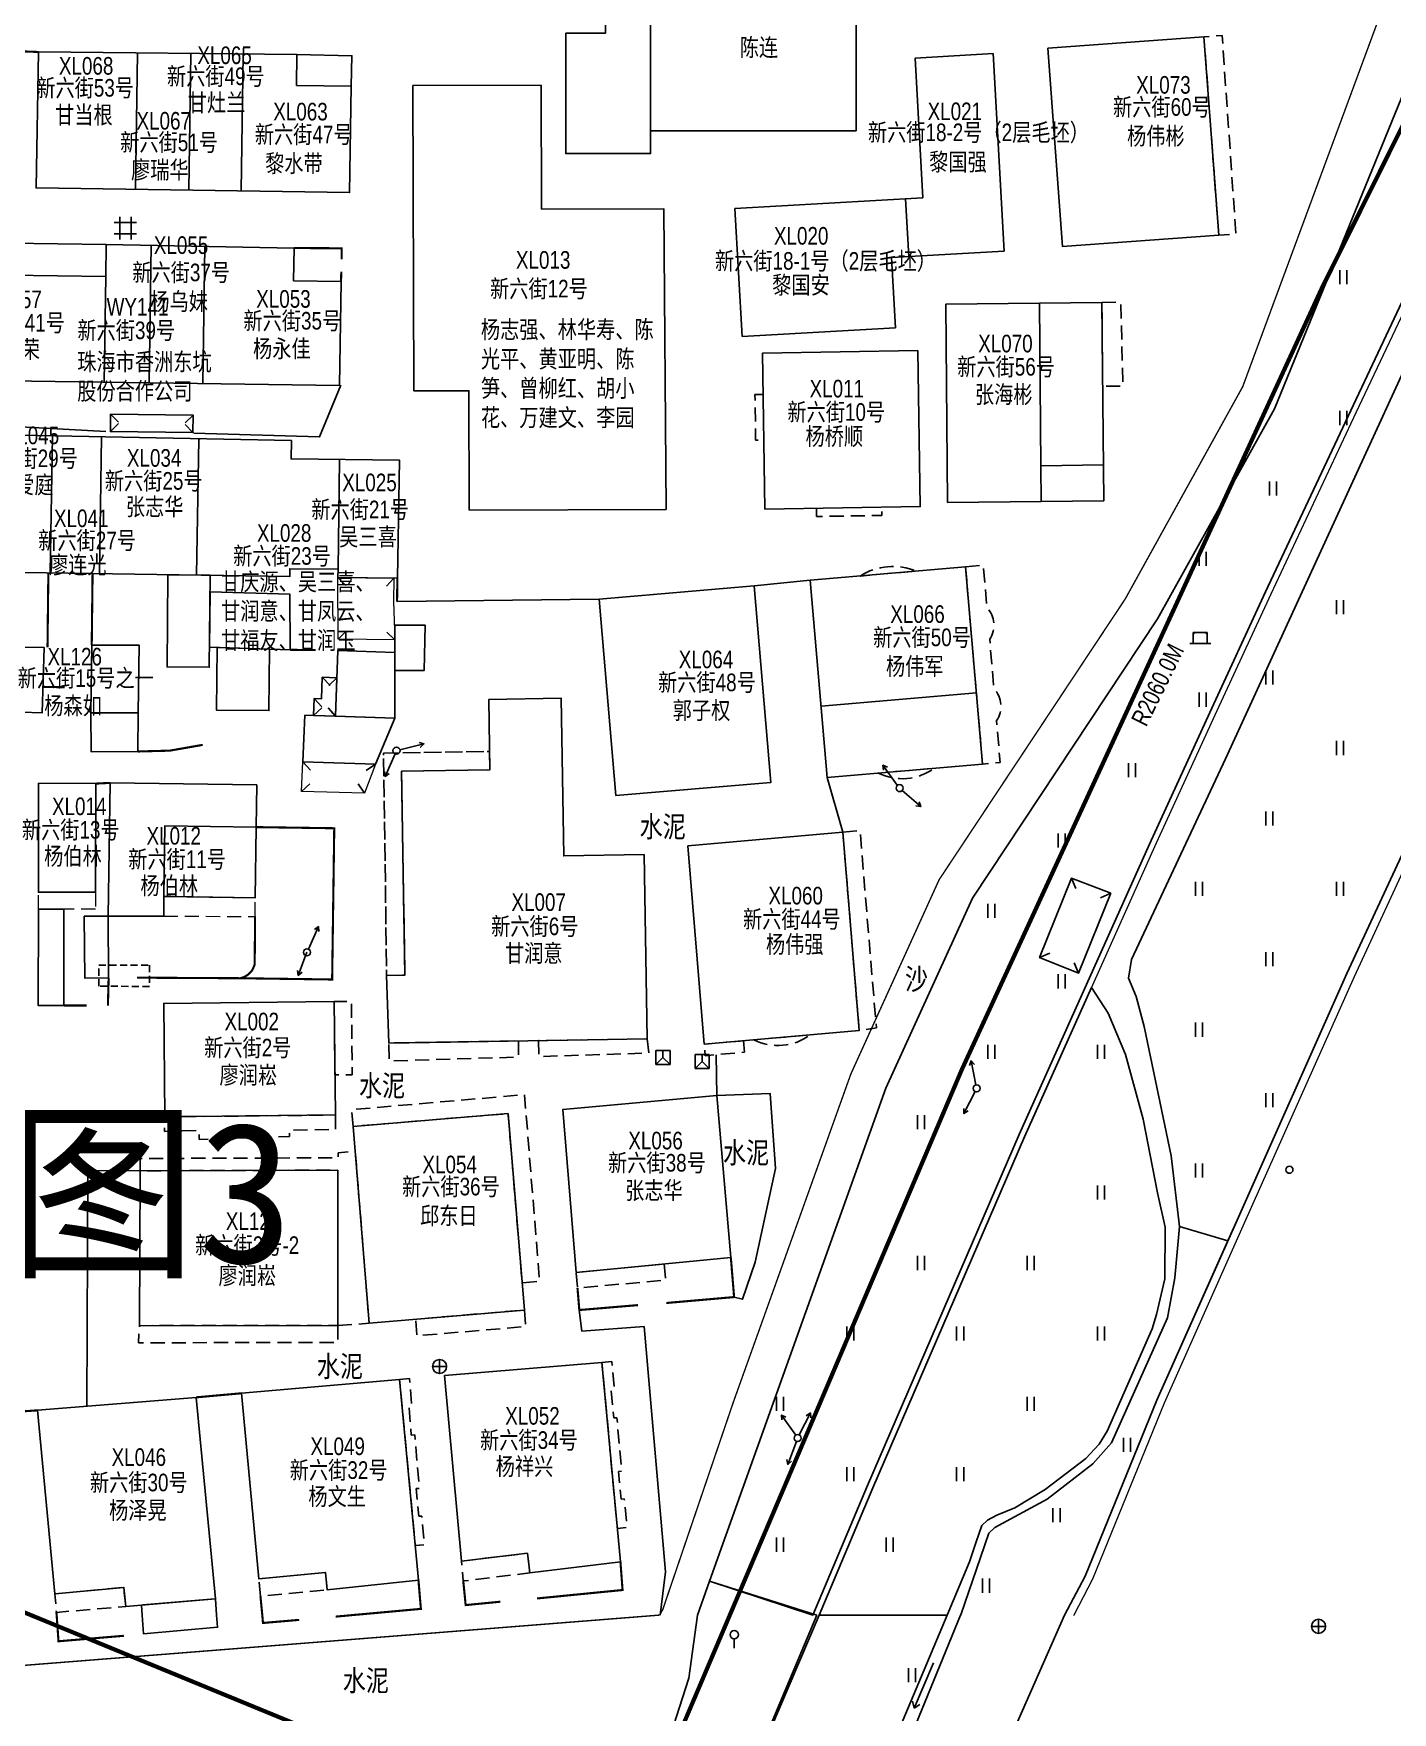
# Model space of a CAD drawing. Extents: x 396500 to 398250, y 1005980 to 1008200.
# Drawn here: x 396803.5 to 396899.9, y 1006593.1 to 1006712.3 of the extents above; entities that cross this region are included whole.
import ezdxf
from ezdxf.enums import TextEntityAlignment as Align

# ---------------------------------------------------------------- set-up
doc = ezdxf.new("R2010")
doc.units = 0
doc.header["$LTSCALE"] = 0.5
for name, pattern in [('X3', [5, 4, -1]), ('X32', [1.5, 1, -0.5]), ('X39', [3, 2.5, -0.5]), ('X5', [3, 2, -1])]:
    doc.linetypes.add(name, pattern=pattern)
doc.layers.get('0').update_dxf_attribs({"linetype": 'CONTINUOUS'})
doc.layers.add('ASSIST', color=7, linetype='CONTINUOUS', plot=False)
for name, color, linetype in [('DLDW', 11, 'CONTINUOUS'), ('DLSS', 4, 'CONTINUOUS'), ('DMTZ', 3, 'CONTINUOUS'), ('GXYZ', 2, 'CONTINUOUS'), ('JMD', 6, 'CONTINUOUS'), ('SXSS', 5, 'CONTINUOUS'), ('ZBTZ', 3, 'CONTINUOUS'), ('权属人', 160, 'CONTINUOUS'), ('用地红线', 1, 'CONTINUOUS'), ('编号', 90, 'CONTINUOUS'), ('门牌号', 1, 'CONTINUOUS')]:
    doc.layers.add(name, color=color, linetype=linetype)
doc.layers.add('绘图层', color=6, linetype='CONTINUOUS', lineweight=5)
doc.styles.add('粗等线体', font='simhei.ttf')
doc.styles.add('细等线体', font='长等线体_0.TTF', dxfattribs={"width": 0.8})
doc.linetypes.add('10422', pattern='A,2,[150,AAA.SHX,S=1,R=0,X=0,Y=1],2,[177,AAA.SHX,S=1,R=0,X=0,Y=0.8],1e-09', length=4)
doc.linetypes.add('1161', pattern='A,0,[149,AAA.SHX,S=0.15,R=0,X=0,Y=0],-1.6', length=1.6)
doc.linetypes.add('443', pattern='A,5,[169,AAA.SHX,S=0.83,R=0,X=0,Y=0],5', length=10)
doc.linetypes.add('833', pattern='A,2,[150,AAA.SHX,S=0.8,R=0,X=0,Y=0.8],2,[150,AAA.SHX,S=2,R=0,X=0,Y=2],1e-11', length=4)

# ---------------------------------------------------------------- blocks, each defined once
blk = doc.blocks.new('gc043')
for p, q in [((-1, 0), (1, 0)), ((0, -1), (0, 1))]:
    blk.add_line(p, q)
blk.add_circle((0, 0), 1)
blk = doc.blocks.new('gc086')
for p, q in [((0, 0), (7, 0)), ((7, 0), (6.18, 0.57)), ((7, 0), (6.18, -0.57))]:
    blk.add_line(p, q)
blk = doc.blocks.new('gc325')
blk.add_line((0, 0), (0, 1.3))
blk.add_circle((0, 1.9), 0.6)
blk = doc.blocks.new('gc121')
for p, q in [((-0.5, -1), (-0.5, 1)), ((0.5, -1), (0.5, 1))]:
    blk.add_line(p, q)
blk = doc.blocks.new('gc022')
for p, q in [((-1.5, 0), (1.5, 0)), ((-1, 0), (-1, 1.6)), ((-1, 1.6), (1, 1.6)), ((-1, 1.6), (-0.8, 1.4)), ((1, 1.6), (0.8, 1.4)), ((1, 1.6), (1, 0))]:
    blk.add_line(p, q)
blk = doc.blocks.new('gc013b')
at = {"linetype": 'Continuous'}
blk.add_line((0.5, 0), (4, 0), dxfattribs=at)
at = {"linetype": 'Continuous', "flags": 128}
blk.add_lwpolyline([(3.39, 0.35), (4, 0), (3.39, -0.35)], dxfattribs=at)
blk = doc.blocks.new('gc146')
for points in [[(1.6, 0.82), (-1.6, 0.82)], [(-0.8, -1.58), (-0.8, 1.62)], [(0.8, 1.62), (0.8, -1.58)], [(-1.6, -0.78), (1.6, -0.78)]]:
    blk.add_lwpolyline(points)
blk = doc.blocks.new('gc170')
at = {"linetype": 'Continuous'}
blk.add_circle((0, 0), 0.5, dxfattribs=at)
blk = doc.blocks.new('gc049')
for p, q in [((-1, 1), (-1, -1)), ((1, 1), (-1, 1)), ((-1, -1), (0, 0)), ((0, 0), (0, 1)), ((0, 0), (1, -1)), ((1, -1), (1, 1)), ((-1, -1), (1, -1))]:
    blk.add_line(p, q)

msp = doc.modelspace()

# ---------------------------------------------------------------- linework, layer by layer
at = {"layer": 'ASSIST', "linetype": 'Continuous', "flags": 128}
for points in [[(396916.35, 1006730.15), (396910.69, 1006732.79), (396909.6, 1006729.83), (396891.57, 1006685.66), (396883.27, 1006670.75), (396870.12, 1006650.91), (396863.98, 1006637.41), (396851.46, 1006602.41), (396858.8, 1006600), (396862.67, 1006609.21), (396873.43, 1006634.13), (396882.69, 1006654.73), (396886.97, 1006664.08), (396890.93, 1006672.66), (396896.98, 1006685.54), (396902.77, 1006697.79), (396908.37, 1006709.28), (396917.35, 1006727.15), (396918.28, 1006728.96)], [(396868.33, 1006600), (396869.92, 1006603.79), (396870.38, 1006605.21), (396870.78, 1006606.35), (396871.18, 1006606.73), (396871.86, 1006607.1), (396873.13, 1006607.62), (396875.29, 1006608.91), (396878.17, 1006611.11), (396879.11, 1006612.14), (396879.69, 1006613.07), (396882.88, 1006620.33), (396883.19, 1006621.34), (396883.79, 1006623.88), (396883.8, 1006627.55), (396883.27, 1006629.98), (396882.25, 1006635.22), (396880.98, 1006639.81), (396879.77, 1006642.75), (396878.58, 1006644.57), (396873.81, 1006633.97), (396863.05, 1006609.04), (396859.25, 1006600)], [(396810.83, 1006471.77), (396812.52, 1006479.08), (396819.07, 1006497.63), (396828.37, 1006523.16), (396829.34, 1006525.74), (396829.72, 1006526.75), (396840.1, 1006553.9), (396844.96, 1006566.08), (396847.57, 1006572.63), (396859.25, 1006600), (396868.33, 1006600), (396813.95, 1006470.73)]]:
    msp.add_lwpolyline(points, close=True, dxfattribs=at)
for points in [[(396869.28, 1006600), (396869.29, 1006600.02), (396870.7, 1006604.08), (396871.29, 1006605.82), (396871.71, 1006606.23), (396875.44, 1006608.24), (396878.68, 1006610.73), (396879.99, 1006612.23), (396883.98, 1006621.11), (396884.49, 1006623.95), (396884.83, 1006627.6), (396888.25, 1006626.57), (396883.21, 1006615.26), (396878.12, 1006602.76), (396876.65, 1006600)], [(396876.65, 1006600), (396868.23, 1006580.87), (396857.66, 1006554.53), (396842.11, 1006514.18), (396834.09, 1006492.06), (396827.77, 1006473.95), (396824.92, 1006467.09), (396816.09, 1006470.02), (396869.28, 1006600)], [(396859.25, 1006600), (396868.33, 1006600)], [(396859.25, 1006600), (396868.33, 1006600)]]:
    msp.add_lwpolyline(points, dxfattribs=at)
at = {"layer": 'ASSIST', "linetype": '1161', "flags": 128}
for points in [[(396859.07, 1006600), (396851.46, 1006602.41), (396850.6, 1006600)], [(396850.6, 1006600), (396849.99, 1006595.52), (396847.38, 1006587.43), (396843.57, 1006579.12), (396839.85, 1006568.28), (396823.62, 1006527.05), (396813.21, 1006501.31), (396819.08, 1006497.66), (396828.37, 1006523.16), (396827.63, 1006523.44), (396828.59, 1006526.01), (396828.98, 1006527.01), (396829.72, 1006526.75), (396840.1, 1006553.9), (396844.96, 1006566.08), (396847.57, 1006572.63), (396859.07, 1006600)]]:
    msp.add_lwpolyline(points, dxfattribs=at)
at = {"layer": 'DLSS', "linetype": 'Continuous', "const_width": 0.1, "flags": 128}
msp.add_lwpolyline([(396945.69, 1006799.95), (396939.23, 1006788.75), (396935.53, 1006780.27), (396928.07, 1006766.05), (396916.14, 1006747.66), (396909.6, 1006729.83), (396891.57, 1006685.66), (396883.27, 1006670.75), (396870.12, 1006650.91), (396863.98, 1006637.41), (396850.6, 1006600)], dxfattribs=at)
at = {"layer": 'DLSS', "linetype": 'X3', "const_width": 0.1, "flags": 128}
for points in [[(396915.98, 1006788.9), (396928.71, 1006791.15), (396932.28, 1006790.84), (396934.53, 1006789.49), (396934.83, 1006788.85), (396934.32, 1006786.92), (396933.58, 1006784.09), (396931.82, 1006779.7), (396912.36, 1006749.55), (396889.31, 1006687.22), (396880.97, 1006672.15), (396867.76, 1006652.22), (396861.49, 1006638.42), (396853.16, 1006615.16), (396848.14, 1006600.41), (396847.92, 1006600)], [(396847.92, 1006600), (396795.09, 1006595.82)]]:
    msp.add_lwpolyline(points, dxfattribs=at)
at = {"layer": 'DLSS', "linetype": 'Continuous', "const_width": 0.1, "elevation": 12.69, "flags": 128}
msp.add_lwpolyline([(396805.78, 1006472.77, -0.157117), (396806.18, 1006480.87), (396813.65, 1006503.28), (396843.57, 1006579.12), (396847.38, 1006587.43), (396849.99, 1006595.52), (396850.6, 1006600)], format="xyb", dxfattribs=at)
at = {"layer": 'DMTZ', "linetype": '10422', "lineweight": 0}
for points in [[(396956.03, 1006800), (396954.21, 1006796.32), (396942.29, 1006774.1), (396940.17, 1006770.26), (396931.43, 1006753.65), (396925.31, 1006741.34), (396917.72, 1006726.96), (396908.74, 1006709.09), (396903.14, 1006697.61), (396897.35, 1006685.36), (396891.31, 1006672.48), (396887.34, 1006663.9), (396883.06, 1006654.56), (396873.81, 1006633.97), (396863.05, 1006609.04), (396859.25, 1006600)], [(396973.61, 1006797.31), (396973.37, 1006796.08), (396968.11, 1006786.7), (396961.31, 1006774.06), (396954.46, 1006761.34), (396947.99, 1006749.01), (396941.6, 1006736.78), (396936.08, 1006726.05), (396930.31, 1006714.45), (396922.01, 1006697.88), (396915, 1006683.52), (396915.59, 1006683.23), (396913.52, 1006678.76), (396913.26, 1006678.87), (396912.91, 1006679), (396907.82, 1006668.24), (396901.56, 1006654.7), (396897.22, 1006645.32), (396889.42, 1006627.82), (396883.73, 1006615.05), (396878.65, 1006602.55), (396877.31, 1006600)], [(396859.25, 1006600), (396847.57, 1006572.63), (396840.1, 1006553.9), (396829.72, 1006526.75), (396828.98, 1006527.01), (396828.59, 1006526.01)], [(396876.63, 1006599.95), (396876.65, 1006600)], [(396876.63, 1006599.95), (396876.65, 1006600)], [(396877.31, 1006600), (396877.29, 1006599.95)], [(396877.31, 1006600), (396877.29, 1006599.95)]]:
    msp.add_lwpolyline(points, dxfattribs=at)
at = {"layer": 'DMTZ', "linetype": '10422'}
for points in [[(396876.65, 1006600), (396878.12, 1006602.76), (396883.21, 1006615.26), (396888.91, 1006628.05), (396896.71, 1006645.55), (396901.05, 1006654.93), (396907.31, 1006668.48), (396912.62, 1006679.71), (396913.47, 1006679.39), (396914.18, 1006680.83)], [(396824.92, 1006467.09), (396827.77, 1006473.95), (396834.09, 1006492.06), (396842.11, 1006514.18), (396857.66, 1006554.53), (396868.23, 1006580.87), (396876.65, 1006600)]]:
    msp.add_lwpolyline(points, dxfattribs=at)
at = {"layer": 'JMD', "linetype": 'Continuous'}
for p, q in [((396810.84, 1006710.92), (396810.7, 1006701.23)), ((396810.84, 1006710.92), (396810.84, 1006710.92)), ((396814.62, 1006710.88), (396814.48, 1006701.18)), ((396814.62, 1006710.88), (396814.62, 1006710.88)), ((396818.35, 1006710.82), (396818.21, 1006701.13)), ((396818.32, 1006710.84), (396818.35, 1006710.82)), ((396871.59, 1006710.88), (396866.05, 1006710.56)), ((396872.38, 1006696.85), (396871.59, 1006710.88)), ((396866.05, 1006710.56), (396866.61, 1006700.63)), ((396866.61, 1006700.63), (396853.26, 1006699.88)), ((396865.61, 1006696.47), (396865.38, 1006700.56)), ((396853.26, 1006699.88), (396853.77, 1006690.79)), ((396811.8, 1006697.27), (396811.66, 1006687.5)), ((396815.62, 1006697.19), (396815.48, 1006687.45)), ((396864.38, 1006696.4), (396872.38, 1006696.85)), ((396864.66, 1006691.41), (396864.38, 1006696.4)), ((396808.58, 1006695.05), (396808.48, 1006687.55)), ((396853.77, 1006690.79), (396864.66, 1006691.41)), ((396808.92, 1006685.28), (396809.49, 1006684.71)), ((396808.92, 1006684.04), (396809.49, 1006684.6)), ((396814.79, 1006685.21), (396814.22, 1006684.65)), ((396814.78, 1006683.97), (396814.22, 1006684.54)), ((396804.8, 1006683.73), (396804.65, 1006674)), ((396804.78, 1006683.73), (396804.8, 1006683.73)), ((396808.28, 1006683.66), (396808.13, 1006673.94)), ((396808.27, 1006683.67), (396808.28, 1006683.66)), ((396815.19, 1006683.5), (396815.04, 1006673.84)), ((396815.26, 1006683.53), (396815.19, 1006683.5)), ((396825.08, 1006674.26), (396825.18, 1006682.06)), ((396825.07, 1006673.68), (396825.63, 1006673.11)), ((396829.04, 1006673.63), (396828.51, 1006673.06)), ((396825.08, 1006669.29), (396825.64, 1006669.85)), ((396829.11, 1006669.24), (396828.55, 1006669.8)), ((396823.96, 1006666.59), (396824.51, 1006666.01)), ((396825, 1006666.56), (396824.42, 1006666.01)), ((396823.34, 1006663.88), (396823.93, 1006664.43)), ((396823.38, 1006665.08), (396823.93, 1006664.5)), ((396824.91, 1006663.83), (396824.37, 1006664.41)), ((396822.57, 1006660.58), (396823.12, 1006660)), ((396827.74, 1006660.43), (396827.08, 1006659.98)), ((396822.49, 1006658.48), (396823.07, 1006659.03)), ((396826.95, 1006658.36), (396826.51, 1006659.02)), ((396877.15, 1006652.32), (396877.47, 1006651.59)), ((396879.95, 1006651.26), (396879.21, 1006650.94)), ((396874.89, 1006646.69), (396875.62, 1006647.01)), ((396877.66, 1006645.58), (396877.35, 1006646.31))]:
    msp.add_line(p, q, dxfattribs=at)
at = {"layer": 'JMD', "linetype": 'Continuous', "flags": 128}
for points, elevation in [([(396861.87, 1006705.4), (396861.87, 1006718.43), (396847.27, 1006718.43), (396847.27, 1006713.83), (396844.06, 1006713.83), (396844.06, 1006712.32), (396841.25, 1006712.32), (396841.25, 1006703.78), (396847.27, 1006703.78), (396847.27, 1006705.4)], 15.57), ([(396875.47, 1006711.25), (396886.56, 1006712.07), (396887.61, 1006697.98), (396876.52, 1006697.17)], 15.57), ([(396848.38, 1006678.51), (396834.4, 1006678.46), (396834.37, 1006686.93), (396830.47, 1006686.92), (396830.4, 1006708.6), (396839.5, 1006708.63), (396839.53, 1006699.83), (396848.2, 1006699.86)], 31.26), ([(396879.31, 1006693.2), (396879.44, 1006679.12), (396868.36, 1006679), (396868.23, 1006693.08)], 15.57), ([(396858.61, 1006673.48), (396869.63, 1006674.43), (396870.84, 1006660.43), (396859.81, 1006659.48)], 15.57), ([(396843.61, 1006672.14), (396854.62, 1006673.08), (396855.81, 1006659.13), (396844.81, 1006658.19)], 15.57), ([(396828.69, 1006640.62), (396847.02, 1006640.92), (396846.81, 1006654), (396841.11, 1006653.91), (396840.93, 1006665.1), (396835.78, 1006665.01), (396835.86, 1006660.02), (396829.59, 1006659.92), (396829.83, 1006645.44), (396828.53, 1006645.42)], 16.03), ([(396860.92, 1006655.59), (396862.08, 1006641.51), (396851.08, 1006640.54), (396849.92, 1006654.62)], 15.57), ([(396812.79, 1006635.38), (396824.89, 1006635.51), (396824.8, 1006643.57), (396812.7, 1006643.43)], 15.57), ([(396841.98, 1006624.33), (396841.04, 1006635.91), (396851.98, 1006636.9), (396852.97, 1006625.38)], 15.57), ([(396826.15, 1006634.7), (396837.15, 1006635.61), (396838.31, 1006621.66), (396827.29, 1006620.72)], 15.57), ([(396811.03, 1006631.55), (396810.98, 1006620.55), (396825.06, 1006620.56), (396825.06, 1006631.59)], 15.57), ([(396832.64, 1006617), (396843.81, 1006617.94), (396845.13, 1006603.78), (396838.69, 1006603), (396838.52, 1006604.39), (396833.84, 1006603.83)], 16.48), ([(396829.44, 1006616.73), (396818.23, 1006615.75), (396819.45, 1006602.58), (396824.2, 1006603.02), (396824.31, 1006601.79), (396830.79, 1006602.47)], 31.33), ([(396803.75, 1006614.54), (396804.97, 1006601.51), (396809.87, 1006601.96), (396810, 1006600.61), (396816.37, 1006601.15), (396815, 1006615.46)], 15.57)]:
    msp.add_lwpolyline(points, close=True, dxfattribs=dict(at, elevation=elevation))
for points, elevation in [([(396847.27, 1006713.83), (396847.27, 1006705.4)], 15.57), ([(396875.01, 1006679.04), (396874.98, 1006681.61), (396874.88, 1006693.12)], 15.57), ([(396874.98, 1006681.61), (396879.42, 1006681.68)], 15.57), ([(396859.38, 1006664.54), (396870.4, 1006665.49)], 15.57), ([(396811.17, 1006600), (396811.12, 1006600.7), (396816.37, 1006601.15), (396816.45, 1006600)], 15.57), ([(396811.21, 1006600.72), (396816.34, 1006601.15)], 17.89), ([(396816.45, 1006600), (396816.52, 1006599.13), (396811.27, 1006598.66), (396811.17, 1006600)], 15.57)]:
    msp.add_lwpolyline(points, dxfattribs=dict(at, elevation=elevation))
at = {"layer": 'JMD', "linetype": 'X5', "flags": 128}
for points, elevation in [([(396887.61, 1006697.98), (396886.56, 1006712.07), (396887.85, 1006712.16), (396888.83, 1006698.07)], 15.57), ([(396879.31, 1006693.2), (396880.65, 1006693.23), (396880.81, 1006687.27), (396879.37, 1006687.26)], 15.57), ([(396860.92, 1006655.59), (396862.14, 1006655.7), (396863.3, 1006641.7), (396862.08, 1006641.51)], 15.57), ([(396824.8, 1006643.57), (396824.86, 1006638.35), (396826.09, 1006638.36), (396826.03, 1006643.58)], 15.57), ([(396837.88, 1006640.77), (396837.89, 1006639.62), (396828.71, 1006639.34), (396828.69, 1006640.62)], 16.03), ([(396847.02, 1006640.92), (396847.14, 1006639.91), (396839.33, 1006639.66), (396839.32, 1006640.8)], 15.57), ([(396853.87, 1006640.78), (396853.94, 1006639.97), (396851.15, 1006639.72), (396851.08, 1006640.54)], 17.39), ([(396826.15, 1006634.7), (396826.05, 1006635.89), (396838.32, 1006636.95), (396839.39, 1006623.69), (396838.15, 1006623.59), (396837.15, 1006635.61)], 15.57), ([(396824.89, 1006635.51), (396824.91, 1006634.5), (396821.62, 1006634.42), (396821.63, 1006633.99), (396815.22, 1006633.77), (396815.2, 1006634.42), (396812.76, 1006634.34), (396812.79, 1006635.38)], 15.57), ([(396825.06, 1006620.56), (396827.29, 1006620.72), (396826.3, 1006632.93), (396825.08, 1006632.83), (396825.09, 1006632.47), (396811.03, 1006632.42), (396811.03, 1006631.55), (396825.06, 1006631.59)], 15.57), ([(396848.24, 1006624.93), (396848.35, 1006623.79), (396842.08, 1006623.22), (396841.98, 1006624.33)], 17.89), ([(396838.31, 1006621.66), (396838.41, 1006620.49), (396830.69, 1006619.83), (396830.59, 1006621.01)], 15.57), ([(396825.06, 1006620.56), (396825.06, 1006619.35), (396810.9, 1006619.34), (396810.98, 1006620.55)], 15.57), ([(396843.81, 1006617.94), (396844.52, 1006618), (396844.7, 1006615.94), (396844.48, 1006615.93), (396844.65, 1006614), (396844.88, 1006614.01), (396845.22, 1006610.21), (396845, 1006610.19), (396845.17, 1006608.23), (396845.4, 1006608.25), (396845.59, 1006606.22), (396844.91, 1006606.15)], 15.94), ([(396829.44, 1006616.73), (396830.16, 1006616.79), (396830.33, 1006614.73), (396830.12, 1006614.71), (396830.28, 1006612.78), (396830.52, 1006612.79), (396830.86, 1006609), (396830.63, 1006608.98), (396830.81, 1006607.02), (396831.03, 1006607.03), (396831.22, 1006605), (396830.56, 1006604.94)], 15.92), ([(396833.84, 1006603.83), (396838.52, 1006604.39), (396838.69, 1006603), (396833.97, 1006602.42)], 15.57), ([(396819.57, 1006601.33), (396819.45, 1006602.58), (396824.2, 1006603.02), (396824.31, 1006601.79)], 15.92), ([(396810, 1006600.61), (396809.87, 1006601.96), (396804.97, 1006601.51), (396805.08, 1006600.19)], 14.96)]:
    msp.add_lwpolyline(points, close=True, dxfattribs=dict(at, elevation=elevation))
at = {"layer": 'JMD', "color": 6, "linetype": '443', "const_width": 0.15, "flags": 128}
for points in [[(396803.81, 1006710.99), (396802.47, 1006711.04)], [(396825.34, 1006696.27), (396825.33, 1006697.05), (396821.96, 1006697.07)], [(396825.29, 1006694.7), (396825.31, 1006695.39)], [(396804.45, 1006668.71), (396804.51, 1006674)], [(396807.65, 1006673.95), (396807.59, 1006668.87)], [(396829.27, 1006671.96), (396829.29, 1006673.63)], [(396821.69, 1006668.54), (396823.49, 1006668.52)], [(396804.12, 1006665.91), (396805.66, 1006665.88)], [(396810.87, 1006661.32), (396813.13, 1006661.38), (396815.47, 1006661.79)], [(396808.89, 1006659.09), (396807.87, 1006659.04)], [(396818.15, 1006645.22), (396824.66, 1006645.13), (396824.81, 1006655.87), (396819.27, 1006655.95)], [(396808.74, 1006643.27), (396808.79, 1006645.24)], [(396805.61, 1006643.28), (396807.24, 1006643.28)]]:
    msp.add_lwpolyline(points, dxfattribs=at)
at = {"layer": 'JMD', "linetype": 'Continuous', "flags": 128}
for points in [[(396803.81, 1006710.99), (396803.64, 1006701.34), (396825.9, 1006701.01), (396826, 1006708.56), (396822.13, 1006708.62), (396822.16, 1006710.8)], [(396822.16, 1006710.8), (396822.13, 1006708.62), (396826, 1006708.56), (396826.06, 1006710.72)], [(396808.61, 1006697.33), (396808.58, 1006695.05), (396798.27, 1006695.18), (396798.25, 1006687.69), (396825.19, 1006687.31), (396825.29, 1006694.7), (396821.92, 1006694.75), (396821.96, 1006697.07)], [(396798.27, 1006695.18), (396808.58, 1006695.05), (396808.61, 1006697.33), (396798.3, 1006697.46)], [(396855.39, 1006678.52), (396866.42, 1006678.71), (396866.24, 1006689.79), (396855.21, 1006689.6)], [(396808.92, 1006685.28), (396808.92, 1006684.04), (396814.78, 1006683.97), (396814.79, 1006685.21)], [(396801.37, 1006683.8), (396801.21, 1006674.05), (396821.65, 1006673.74), (396821.65, 1006674.3), (396825.08, 1006674.26), (396825.07, 1006673.68), (396829.29, 1006673.63), (396829.45, 1006682), (396821.75, 1006682.1), (396821.77, 1006683.4)], [(396813, 1006673.87), (396816.01, 1006673.83), (396815.93, 1006667.3), (396812.94, 1006667.33)], [(396815.99, 1006672.66), (396815.95, 1006668.72), (396821.69, 1006668.54), (396821.66, 1006672.48)], [(396829.11, 1006670.29), (396831.27, 1006670.28), (396831.2, 1006667.08), (396829.11, 1006667.08)], [(396801.15, 1006668.75), (396801.1, 1006664.15), (396804.07, 1006664.06), (396804.21, 1006668.71)], [(396807.59, 1006668.87), (396807.52, 1006664.06), (396810.89, 1006664.06), (396810.96, 1006668.86)], [(396816.5, 1006668.7), (396816.44, 1006664.26), (396820.17, 1006664.22), (396820.22, 1006668.58)], [(396825.07, 1006668.49), (396824.91, 1006663.83), (396829.11, 1006663.69), (396829.11, 1006668.35)], [(396823.34, 1006663.88), (396823.38, 1006665.08), (396823.91, 1006665.06), (396823.96, 1006666.59), (396825, 1006666.56), (396824.91, 1006663.83)], [(396807.52, 1006664.06), (396807.55, 1006661.29), (396810.87, 1006661.32), (396810.89, 1006664.06)], [(396822.71, 1006663.9), (396822.57, 1006660.58), (396827.74, 1006660.43), (396829.11, 1006663.69)], [(396803.82, 1006659.06), (396803.8, 1006651.33), (396807.85, 1006651.32), (396807.87, 1006659.04)], [(396808.76, 1006649.63), (396812.7, 1006649.62), (396812.7, 1006651.03), (396819.2, 1006650.94), (396819.27, 1006655.95), (396819.31, 1006658.95), (396808.89, 1006659.09)], [(396803.8, 1006650.13), (396805.62, 1006650.13), (396805.61, 1006643.28), (396803.78, 1006643.29)], [(396808.76, 1006649.63), (396807.06, 1006649.62), (396807.09, 1006645.23), (396808.79, 1006645.24)]]:
    msp.add_lwpolyline(points, close=True, dxfattribs=at)
at = {"layer": 'JMD', "linetype": 'X5', "flags": 128}
for points in [[(396855.26, 1006686.68), (396854.68, 1006686.67), (396854.73, 1006683.42), (396855.31, 1006683.43)], [(396859.05, 1006678.59), (396859.06, 1006678.01), (396863.69, 1006678.08), (396863.68, 1006678.66)]]:
    msp.add_lwpolyline(points, dxfattribs=at)
for points in [[(396862.14, 1006673.78, -0.240074), (396866.15, 1006674.13)], [(396854.61, 1006640.85, 0.282103), (396858.61, 1006641.2)]]:
    msp.add_lwpolyline(points, format="xyb", close=True, dxfattribs=at)
at = {"layer": 'JMD', "linetype": 'X5', "elevation": 15.57, "flags": 128}
for points in [[(396869.63, 1006674.43), (396870.9, 1006674.54), (396871.15, 1006671.54, -0.349292), (396871.35, 1006669.29), (396871.65, 1006665.78, -0.34404), (396871.84, 1006663.51), (396872.08, 1006660.54), (396870.84, 1006660.43)], [(396863.42, 1006659.79, 0.279797), (396867.42, 1006660.13)]]:
    msp.add_lwpolyline(points, format="xyb", close=True, dxfattribs=at)
at = {"layer": 'JMD', "linetype": 'Continuous', "lineweight": 0}
for points in [[(396825.08, 1006669.29), (396825.07, 1006673.68), (396829.04, 1006673.63), (396829.02, 1006671.97), (396829.11, 1006669.24)], [(396827.74, 1006660.43), (396826.95, 1006658.36), (396822.49, 1006658.48), (396822.57, 1006660.58)]]:
    msp.add_lwpolyline(points, close=True, dxfattribs=at)
at = {"layer": 'JMD', "linetype": 'X39', "elevation": 16.03, "flags": 128}
msp.add_lwpolyline([(396835.84, 1006661.32), (396835.86, 1006660.02), (396829.59, 1006659.92), (396829.83, 1006645.44), (396828.53, 1006645.42), (396828.31, 1006661.2)], close=True, dxfattribs=at)
at = {"layer": 'JMD', "linetype": 'Continuous', "flags": 128}
msp.add_lwpolyline([(396812.7, 1006651.03), (396812.77, 1006656.04), (396819.27, 1006655.95)], dxfattribs=at)
at = {"layer": 'JMD', "linetype": 'X5', "lineweight": 0}
for points in [[(396807.85, 1006651.32), (396807.85, 1006650.12), (396803.8, 1006650.13), (396803.8, 1006651.33)], [(396812.7, 1006651.03), (396812.7, 1006649.62), (396819.19, 1006649.61), (396819.2, 1006650.94)]]:
    msp.add_lwpolyline(points, close=True, dxfattribs=at)
at = {"layer": 'JMD', "linetype": 'Continuous'}
msp.add_lwpolyline([(396879.95, 1006651.26), (396877.66, 1006645.58), (396874.89, 1006646.69), (396877.15, 1006652.32)], close=True, dxfattribs=at)
at = {"layer": 'JMD', "color": 6, "linetype": '443', "const_width": 0.15, "flags": 128}
msp.add_lwpolyline([(396810.8, 1006645.26), (396818.15, 1006645.22, 0.196221), (396819.02, 1006645.85), (396819.16, 1006646.19), (396819.19, 1006649.61)], format="xyb", dxfattribs=at)
at = {"layer": 'JMD', "linetype": 'X32'}
msp.add_lwpolyline([(396811.69, 1006646.14), (396811.69, 1006644.64), (396808.09, 1006644.65), (396808.1, 1006646.15)], close=True, dxfattribs=at)
at = {"layer": 'JMD', "color": 6, "linetype": '443', "const_width": 0.15, "flags": 128}
for points, elevation in [([(396848.39, 1006622.16), (396853.2, 1006622.58), (396852.97, 1006625.38)], 15.57), ([(396842.08, 1006623.22), (396842.21, 1006621.66), (396846.37, 1006622.01)], 17.89), ([(396818.23, 1006615.75), (396815, 1006615.46)], 31.33), ([(396803.75, 1006614.54), (396801.69, 1006614.39)], 15.57), ([(396839.21, 1006601.18), (396845.28, 1006601.78), (396845.13, 1006603.78)], 16.48), ([(396826.1, 1006600), (396830.96, 1006600.44), (396830.79, 1006602.47)], 31.33), ([(396833.97, 1006602.42), (396834.14, 1006600.71), (396836.61, 1006600.95)], 15.57), ([(396819.57, 1006601.33), (396819.7, 1006600)], 15.92), ([(396805.08, 1006600.19), (396805.1, 1006600)], 14.96), ([(396805.1, 1006600), (396805.23, 1006598.14), (396809.87, 1006598.53)], 14.96), ([(396819.7, 1006600), (396819.75, 1006599.44), (396822.32, 1006599.66)], 15.92), ([(396824.91, 1006599.89), (396826.1, 1006600)], 31.33)]:
    msp.add_lwpolyline(points, dxfattribs=dict(at, elevation=elevation))
at = {"layer": 'SXSS', "linetype": '833', "lineweight": 0, "flags": 128}
for points in [[(396869.28, 1006600), (396869.29, 1006600.02), (396870.7, 1006604.08), (396871.29, 1006605.82), (396871.71, 1006606.23), (396875.44, 1006608.24), (396878.68, 1006610.73), (396879.99, 1006612.23), (396883.98, 1006621.11), (396884.49, 1006623.95), (396884.83, 1006627.6), (396884.24, 1006632.62), (396882.32, 1006641.8), (396881.74, 1006643.93), (396881.21, 1006645.22), (396881.41, 1006646.55), (396888.09, 1006660.8), (396901.65, 1006690.34), (396909.09, 1006705.58), (396922.76, 1006733.53), (396924.59, 1006737.35), (396926.63, 1006738.62), (396932.86, 1006741.12), (396936.87, 1006743.44), (396941.58, 1006747.04), (396949.29, 1006752.99)], [(396878.58, 1006644.57), (396879.77, 1006642.75), (396880.98, 1006639.81), (396882.25, 1006635.22), (396883.27, 1006629.98), (396883.8, 1006627.55), (396883.79, 1006623.88), (396883.19, 1006621.34), (396882.88, 1006620.33), (396881.64, 1006617.53), (396879.69, 1006613.07), (396879.11, 1006612.14), (396878.17, 1006611.11), (396875.29, 1006608.91), (396873.13, 1006607.62), (396871.86, 1006607.1), (396871.18, 1006606.73), (396870.78, 1006606.35), (396870.38, 1006605.21), (396869.92, 1006603.79), (396868.33, 1006600)], [(396868.33, 1006600), (396813.95, 1006470.73)], [(396816.09, 1006470.02), (396869.28, 1006600)]]:
    msp.add_lwpolyline(points, dxfattribs=at)
at = {"layer": 'ZBTZ', "linetype": 'Continuous', "flags": 128}
msp.add_lwpolyline([(396901.65, 1006690.34), (396888.09, 1006660.8), (396881.41, 1006646.55), (396881.21, 1006645.22), (396881.74, 1006643.93), (396882.32, 1006641.8), (396884.24, 1006632.62), (396884.83, 1006627.6), (396888.25, 1006626.57), (396888.91, 1006628.05), (396896.71, 1006645.55), (396901.05, 1006654.93)], dxfattribs=at)
at = {"layer": 'ZBTZ', "linetype": '1161', "flags": 128}
for points in [[(396814.85, 1006683.92), (396823.77, 1006683.66), (396825.28, 1006687.32)], [(396798.61, 1006684.59), (396808.58, 1006684.05)]]:
    msp.add_lwpolyline(points, dxfattribs=at)
for points, elevation in [([(396854.62, 1006673.08), (396858.61, 1006673.48)], 15.57), ([(396843.61, 1006672.14), (396829.27, 1006671.96)], 15.57), ([(396860.92, 1006655.59), (396859.81, 1006659.48)], 15.57), ([(396851.98, 1006636.9), (396851.92, 1006639.79)], 15.57), ([(396851.98, 1006636.9), (396855.75, 1006637.04), (396856.14, 1006631.71), (396854.7, 1006625.07), (396853.8, 1006622.42), (396853.2, 1006622.58)], 15.57), ([(396811.03, 1006631.55), (396807.31, 1006631.57), (396807.24, 1006614.82)], 15.57), ([(396842.21, 1006621.66), (396842.38, 1006620.17), (396846.81, 1006620.49), (396848.32, 1006603.08), (396847.94, 1006600)], 15.72)]:
    msp.add_lwpolyline(points, dxfattribs=dict(at, elevation=elevation))
at = {"layer": '用地红线', "linetype": 'Continuous', "const_width": 0.3, "flags": 128}
msp.add_lwpolyline([(396896.97, 1006409.31, -0.090189), (397228.69, 1007024.03), (397387.8, 1007222.91), (397401.3, 1007212.11), (397426.33, 1007243.38), (397412.82, 1007254.19), (397549.49, 1007427.16), (397597.06, 1007408.49), (397590.11, 1007392.96), (397593.63, 1007391.18), (397580.3, 1007365.5), (397677.78, 1007288.14), (397658.98, 1007180.18), (397680.1, 1007163.58), (397691.21, 1007135.06, -0.057003), (397648.05, 1007084.95), (397357.5, 1006816.5, 0.141668), (397271.32, 1006673.86), (397185.66, 1006354.4)], format="xyb", dxfattribs=at)
msp.add_lwpolyline([(396922.07, 1006748.81, 0.022215), (396845.51, 1006582.63), (396769.17, 1006614.02), (396685.77, 1006676.49), (396790.69, 1006816.56)], format="xyb", close=True, dxfattribs=at)

# ---------------------------------------------------------------- block references
at = {"layer": 'DLDW', "linetype": 'Continuous', "xscale": 0.5, "yscale": 0.5, "zscale": 0.5}
msp.add_blockref('gc022', (396886.3, 1006668.98), dxfattribs=at)
at = {"layer": 'GXYZ', "linetype": 'Continuous', "yscale": 0.5}
for p, xscale, rotation in [((396829.23, 1006661.38), 0.5, 13.82299219261378), ((396829.23, 1006661.38), 0.4999999999999999, 246.0582031028605), ((396864.93, 1006658.72), 0.5, 125.6601807338626), ((396864.95, 1006658.72), 0.5, 318.8227260456204), ((396822.87, 1006647.06), 0.5, 66.05820310286052), ((396822.95, 1006647.3), 0.5, 249.7224304311222), ((396870.42, 1006637.4, 15.71), 0.5, 101.2055268050414), ((396870.42, 1006637.4, 15.71), 0.5, 243.2982167100978), ((396857.72, 1006612.57, 14.87), 0.5, 125.2596508088614), ((396857.71, 1006612.57, 15.82), 0.5, 62.91169345194304), ((396857.72, 1006612.57, 14.87), 0.5, 249.0385344043405)]:
    msp.add_blockref('gc013b', p, dxfattribs=dict(at, xscale=xscale, rotation=rotation))
at = {"layer": 'GXYZ', "linetype": 'Continuous'}
for name, p, xscale, yscale in [('gc170', (396829.23, 1006661.38), 0.5, 0.5), ('gc170', (396864.95, 1006658.72), 0.5, 0.5), ('gc170', (396822.87, 1006647.06), 0.5, 0.5), ('gc049', (396848.15, 1006639.59, 30.51), 0.4999999999250807, 0.5000000000372052), ('gc049', (396850.93, 1006639.3, 15.83), 0.4999999999250807, 0.5000000000372052), ('gc170', (396870.42, 1006637.4, 15.71), 0.4999999999250807, 0.5000000000372052), ('gc170', (396892.63, 1006631.62, 13.84), 0.5, 0.5), ('gc170', (396857.71, 1006612.57, 15.82), 0.4999999999250807, 0.5000000000372052), ('gc043', (396894.7, 1006599.2, 14.29), 0.5, 0.5)]:
    msp.add_blockref(name, p, dxfattribs=dict(at, xscale=xscale, yscale=yscale))
at = {"layer": 'GXYZ', "linetype": 'Continuous', "xscale": 0.5, "yscale": 0.5, "zscale": 0.5}
msp.add_blockref('gc043', (396832.29, 1006617.65), dxfattribs=at)
at = {"layer": 'SXSS', "linetype": 'Continuous', "xscale": 0.5, "yscale": 0.5}
msp.add_blockref('gc146', (396809.98, 1006698.47), dxfattribs=at)
at = {"layer": 'SXSS', "linetype": 'Continuous', "xscale": 0.5, "yscale": 0.5, "zscale": 0.5, "rotation": 246.6756078296015}
msp.add_blockref('gc086', (396867.36, 1006596.61), dxfattribs=at)
at = {"layer": 'ZBTZ', "linetype": 'Continuous', "xscale": 0.5, "yscale": 0.5}
for name, p in [('gc121', (396896.46, 1006695)), ('gc121', (396896.46, 1006685)), ('gc121', (396891.46, 1006680)), ('gc121', (396886.46, 1006675)), ('gc121', (396896.21, 1006671.57)), ('gc121', (396891.21, 1006666.57)), ('gc121', (396886.46, 1006665)), ('gc121', (396896.21, 1006661.57)), ('gc121', (396881.46, 1006660)), ('gc121', (396891.21, 1006656.57)), ('gc121', (396876.46, 1006655)), ('gc121', (396886.21, 1006651.57)), ('gc121', (396896.21, 1006651.57)), ('gc121', (396871.46, 1006650)), ('gc121', (396891.21, 1006646.57)), ('gc121', (396876.46, 1006645)), ('gc121', (396886.21, 1006641.57)), ('gc121', (396871.46, 1006640)), ('gc121', (396879.25, 1006640)), ('gc121', (396891.21, 1006636.57)), ('gc121', (396866.46, 1006635)), ('gc121', (396886.21, 1006631.57)), ('gc121', (396879.25, 1006630)), ('gc121', (396866.46, 1006625)), ('gc121', (396874.25, 1006625)), ('gc121', (396861.46, 1006620)), ('gc121', (396869.25, 1006620)), ('gc121', (396879.25, 1006620)), ('gc121', (396856.46, 1006615)), ('gc121', (396874.25, 1006615)), ('gc121', (396881.09, 1006612.09)), ('gc121', (396861.46, 1006610)), ('gc121', (396869.25, 1006610)), ('gc121', (396876.09, 1006607.09)), ('gc121', (396856.46, 1006605)), ('gc121', (396864.25, 1006605)), ('gc121', (396871.09, 1006602.09)), ('gc325', (396853.21, 1006597.66)), ('gc121', (396865.83, 1006595.73))]:
    msp.add_blockref(name, p, dxfattribs=at)

# ---------------------------------------------------------------- texts
at = {"layer": 'DLSS', "linetype": 'Continuous', "style": '细等线体', "width": 0.8}
for s, p in [('水泥', (396848.13, 1006656.01)), ('沙', (396866.15, 1006645.18)), ('水泥', (396828.2, 1006637.62)), ('水泥', (396854.05, 1006632.86)), ('水泥', (396825.21, 1006617.69)), ('水泥', (396827.05, 1006595.38))]:
    msp.add_text(s, height=1.5, dxfattribs=at).set_placement(p, align=Align.MIDDLE)
at = {"layer": '权属人', "linetype": 'Continuous', "char_height": 1.25, "attachment_point": 1, "style": '细等线体'}
for s, insert, own_width in [('陈连', (396853.6, 1006711.94), 5.1301), ('甘当根', (396804.99, 1006707.15), 5.3613), ('甘灶兰', (396814.41, 1006708.02), 4.4613), ('杨伟彬', (396881.1, 1006705.65), 6.1342), ('黎水带', (396819.9, 1006703.7), 5.24), ('黎国强', (396867.05, 1006703.81), 7.4832), ('廖瑞华', (396810.38, 1006703.25), 4.6068), ('杨乌妹', (396811.75, 1006693.9), 6.2239), ('黎国安', (396855.9, 1006695.07), 11.5364), ('杨志强、林华寿、陈光平、黄亚明、陈笋、曾柳红、胡小花、万建文、李园', (396835.22, 1006691.91), 12.3316), ('杨锦荣', (396799.82, 1006690.51), 5.1209), ('杨永佳', (396819.04, 1006690.55), 3.9545), ('珠海市香洲东坑股份合作公司', (396806.56, 1006689.62), 9.6119), ('张海彬', (396870.3, 1006687.3), 4.7343), ('杨桥顺', (396858.27, 1006684.33), 5.7556), ('黄爱庭', (396800.79, 1006680.88), 8.0447), ('张志华', (396810.01, 1006679.33), 7.6323), ('吴三喜', (396825.16, 1006677.19), 6.7988), ('廖连光', (396804.55, 1006675.2), 6.492), ('甘庆源、吴三喜、甘润意、甘凤云、甘福友、甘润玉', (396816.77, 1006674), 11.6495), ('杨伟军', (396863.98, 1006668), 5.4887), ('杨森如', (396804.22, 1006665.2), 6.2583), ('郭子权', (396848.84, 1006664.87), 6.4513), ('杨伯林', (396804.21, 1006654.52), 5.018), ('杨伯林', (396811.05, 1006652.42), 5.0824), ('甘润意', (396836.93, 1006647.62), 5.6083), ('杨伟强', (396855.46, 1006648.26), 7.31), ('廖润崧', (396816.66, 1006638.97), 5.1674), ('张志华', (396845.46, 1006630.78), 5.744), ('邱东日', (396830.9, 1006628.99), 3.9895), ('廖润崧', (396816.59, 1006624.74), 8.1617), ('杨祥兴', (396836.27, 1006611.18), 4.7684), ('杨泽晃', (396808.82, 1006608.07), 5.4083), ('杨文生', (396822.97, 1006609.05), 4.8227)]:
    msp.add_mtext_dynamic_manual_height_columns(s, width=1.5156, gutter_width=1, heights=[0], dxfattribs=dict(at, insert=insert)).dxf.set("width", own_width)
at = {"layer": '用地红线', "linetype": 'Continuous', "insert": (396881.34, 1006663.57, 24), "char_height": 1.25, "attachment_point": 1, "rotation": 63.7381, "style": '细等线体'}
msp.add_mtext_dynamic_manual_height_columns('\\pt1.8;R2060.0M', width=9.8721, gutter_width=1, heights=[0.632], dxfattribs=at).dxf.set("width", 11.8372)
at = {"layer": '绘图层', "color": 1, "linetype": 'Continuous', "style": '粗等线体'}
msp.add_text('珠海市香洲东坑股份合作公司叠加图3', height=10, dxfattribs=at).set_placement((396709.4, 1006630.2), align=Align.MIDDLE)
at = {"layer": '编号', "linetype": 'Continuous', "char_height": 1.25, "attachment_point": 1, "style": '细等线体'}
for s, insert in [('XL065', (396815.09, 1006711.38)), ('XL068', (396805.26, 1006710.63)), ('XL073', (396881.75, 1006709.28)), ('XL063', (396820.48, 1006707.38)), ('XL021', (396866.94, 1006707.4)), ('XL067', (396810.77, 1006706.73)), ('XL055', (396812, 1006697.9)), ('XL020', (396856.03, 1006698.56)), ('XL013', (396837.71, 1006696.85)), ('XL053', (396819.27, 1006694.08)), ('XL057', (396800.18, 1006694.05)), ('WY141', (396808.65, 1006693.52)), ('XL070', (396870.53, 1006690.91)), ('XL011', (396858.56, 1006687.71)), ('XL045', (396801.41, 1006684.39)), ('XL034', (396810.09, 1006682.79)), ('XL025', (396825.38, 1006681.05)), ('XL041', (396804.91, 1006678.5)), ('XL028', (396819.32, 1006677.46)), ('XL066', (396864.29, 1006671.7)), ('XL126', (396804.45, 1006668.68)), ('XL064', (396849.27, 1006668.48)), ('XL014', (396804.77, 1006658.05)), ('XL012', (396811.48, 1006655.96)), ('XL007', (396837.39, 1006651.25)), ('XL060', (396855.64, 1006651.71)), ('XL002', (396817.02, 1006642.77)), ('XL056', (396845.69, 1006634.32)), ('XL054', (396831.07, 1006632.62)), ('XL127', (396817.11, 1006628.59)), ('XL052', (396836.95, 1006614.77)), ('XL046', (396809, 1006611.84)), ('XL049', (396823.12, 1006612.61))]:
    msp.add_mtext_dynamic_manual_height_columns(s, width=2.4595, gutter_width=1, heights=[0], dxfattribs=dict(at, insert=insert))
at = {"layer": '门牌号', "linetype": 'Continuous', "char_height": 1.25, "attachment_point": 1, "style": '细等线体'}
for s, insert, own_width in [('新六街49号', (396812.93, 1006709.89), 6.6237), ('新六街53号', (396803.65, 1006709.07), 9.6359), ('新六街60号', (396880.1, 1006707.71), 9.9946), ('新六街18-2号（2层毛坯）', (396862.7, 1006705.91), 17.4293), ('新六街51号', (396809.61, 1006705.2), 7.8203), ('新六街47号', (396819.17, 1006705.76), 7.0563), ('新六街18-1号（2层毛坯）', (396851.84, 1006696.78), 18.1003), ('新六街37号', (396810.47, 1006695.96), 8.0519), ('新六街12号', (396835.87, 1006694.81), 9.6239), ('新六街41号', (396798.74, 1006692.39), 8.1182), ('新六街39号', (396806.57, 1006691.85), 8.1758), ('新六街35号', (396818.36, 1006692.53), 7.2736), ('新六街56号', (396869.04, 1006689.26), 7.4846), ('新六街10号', (396856.98, 1006686.05), 9.2035), ('新六街29号', (396799.66, 1006682.76), 9.7084), ('新六街25号', (396808.52, 1006681.16), 11.4044), ('新六街21号', (396823.18, 1006679.13), 7.654), ('新六街27号', (396803.79, 1006676.93), 10.0015), ('新六街23号', (396817.63, 1006675.83), 9.543), ('新六街50号', (396863.07, 1006670.05), 10.3907), ('新六街15号之一', (396802.33, 1006667.16), 9.5164), ('新六街48号', (396847.8, 1006666.85), 7.767), ('新六街13号', (396802.63, 1006656.38), 7.7544), ('新六街11号', (396810.18, 1006654.29), 7.8001), ('新六街44号', (396853.83, 1006650.04), 8.3432), ('新六街6号', (396835.95, 1006649.53), 9.1672), ('新六街2号', (396815.57, 1006640.92), 7.5953), ('新六街38号', (396844.25, 1006632.74), 8.1473), ('新六街36号', (396829.62, 1006631.05), 9.6646), ('新六街2号-2', (396814.93, 1006626.89), 11.6549), ('新六街34号', (396835.16, 1006613.05), 8.7397), ('新六街32号', (396821.65, 1006610.92), 7.3862), ('新六街30号', (396807.46, 1006610.04), 7.3455)]:
    msp.add_mtext_dynamic_manual_height_columns(s, width=4.8774, gutter_width=1, heights=[0], dxfattribs=dict(at, insert=insert)).dxf.set("width", own_width)

doc.saveas('drawing.dxf')
